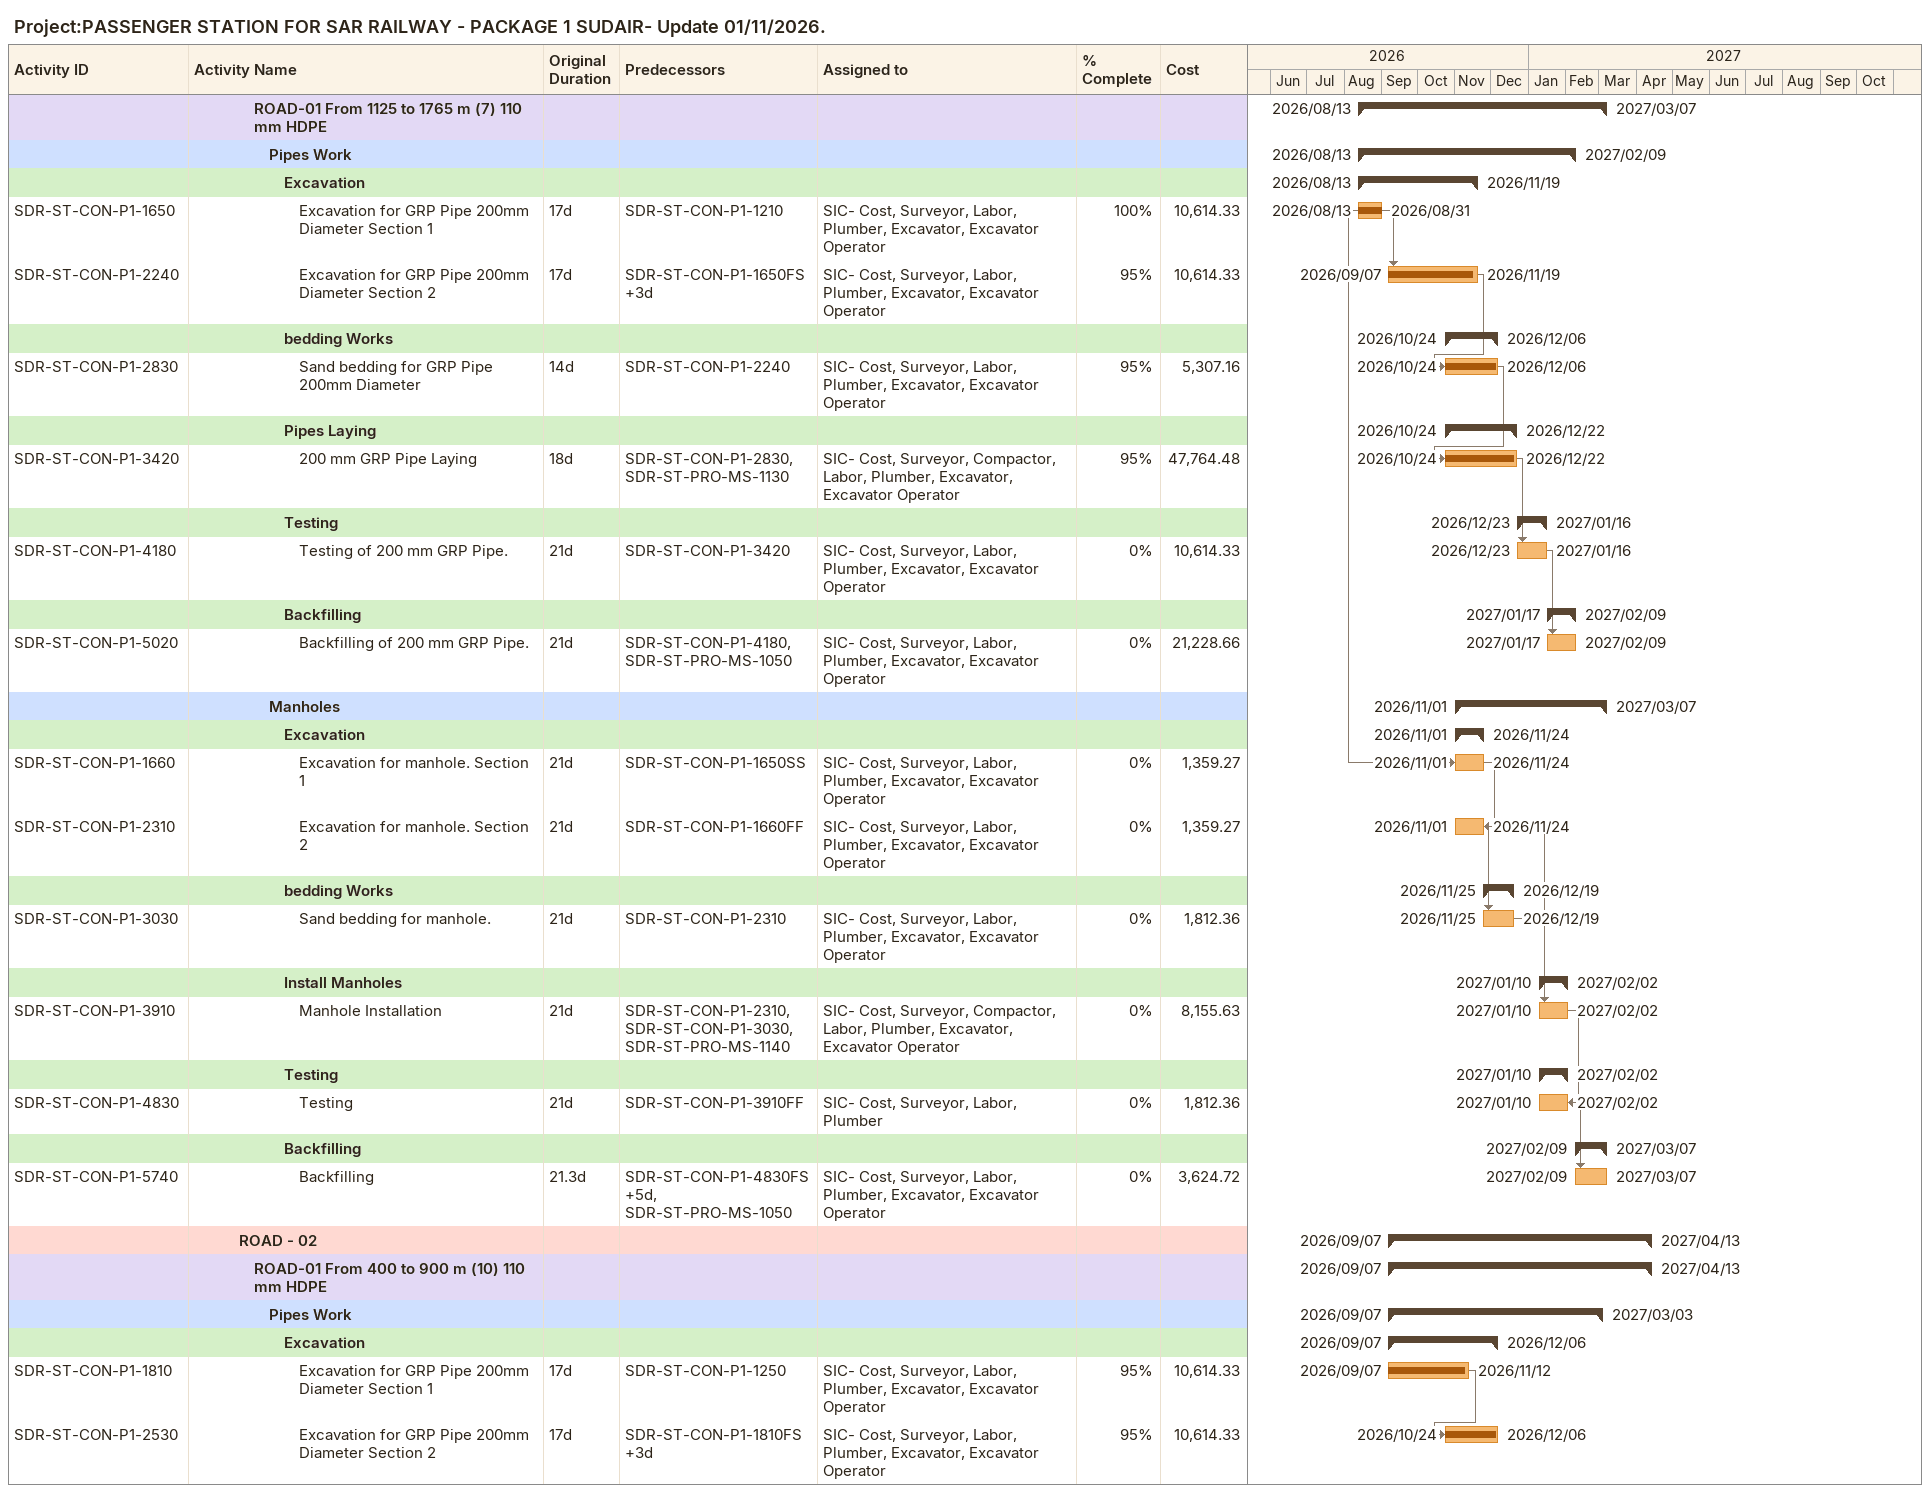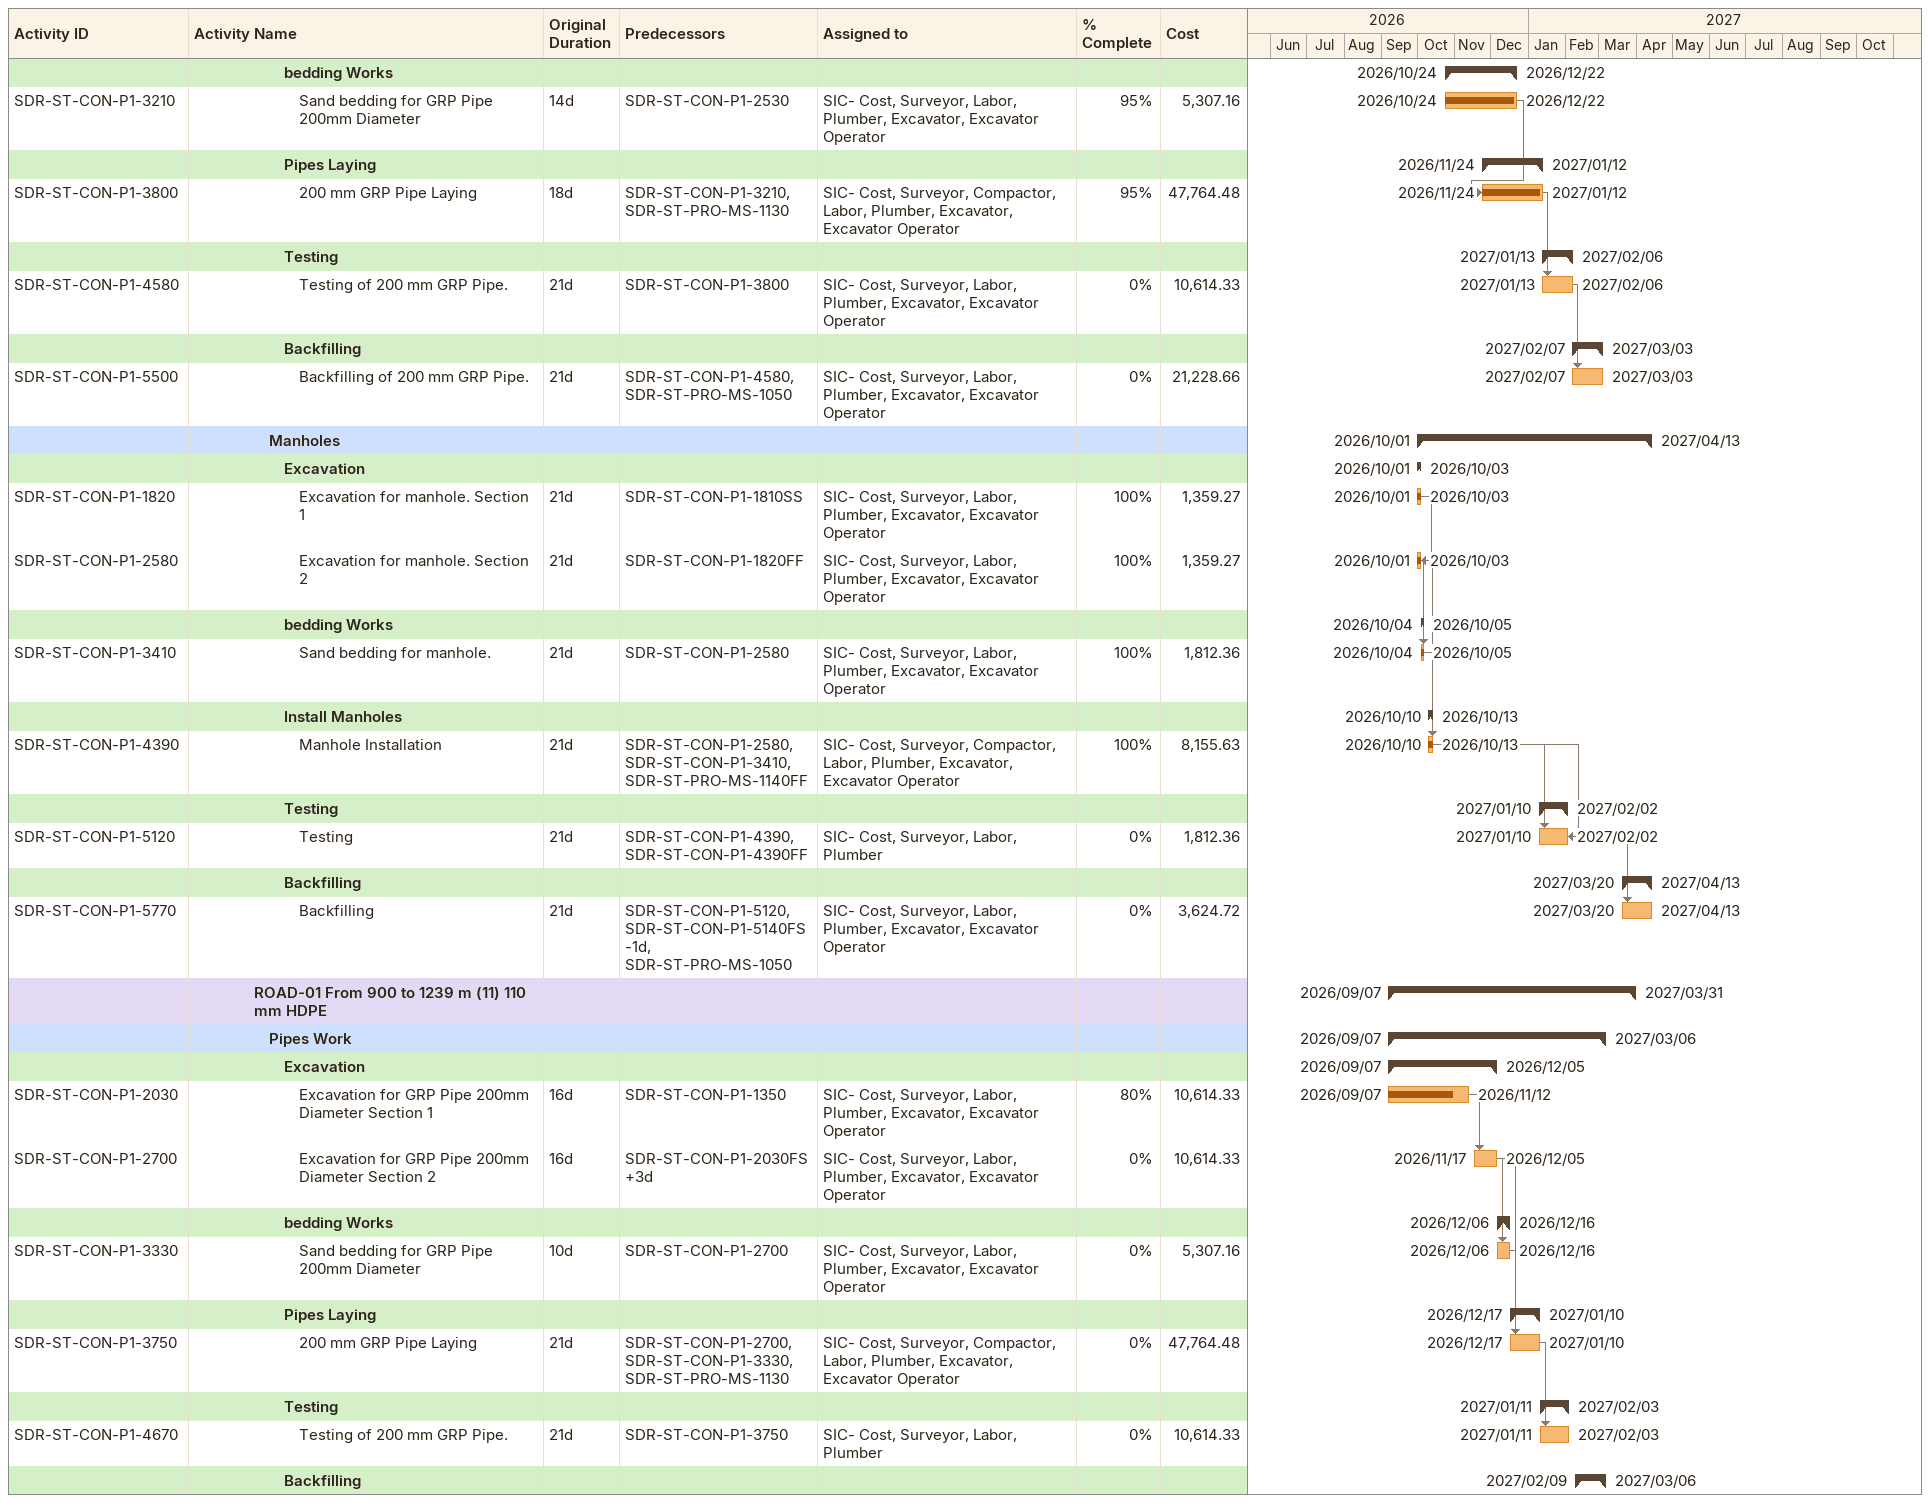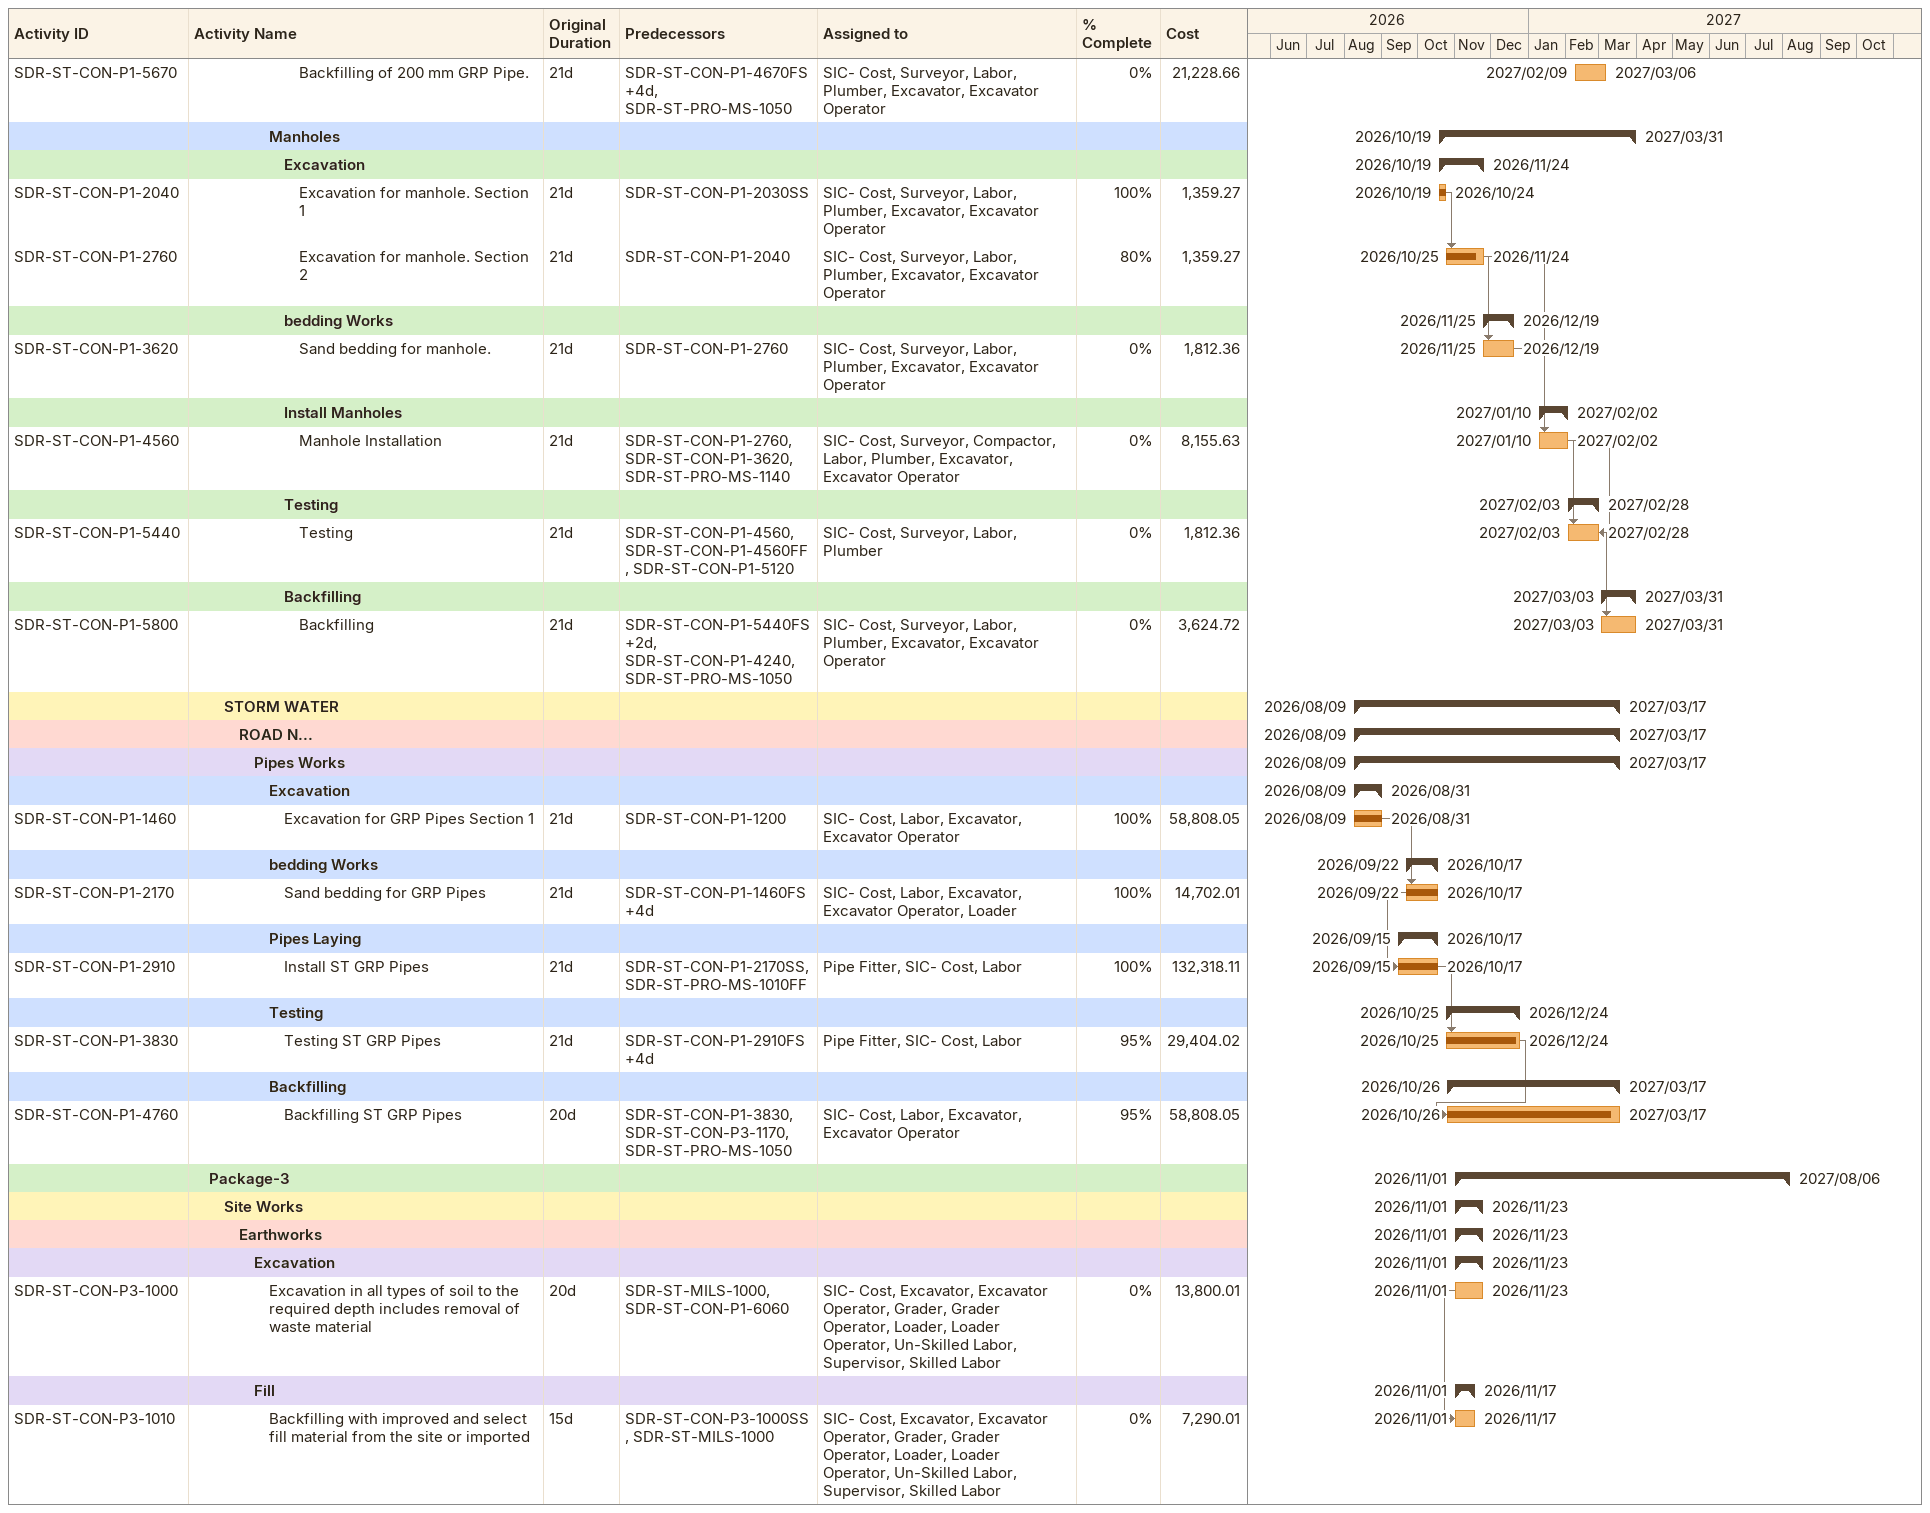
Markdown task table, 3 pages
Project:PASSENGER STATION FOR SAR RAILWAY - PACKAGE 1 SUDAIR- Update 01/11/2026.

| ID | Level | Task | Original duration | Start | Finish | Predecessors | Resources | % complete | Cost |
|---|---|---|---|---|---|---|---|---|---|
|  | 5 | **ROAD-01 From 1125 to 1765 m (7) 110 mm HDPE** |  | 2026-08-13 | 2027-03-07 |  |  |  |  |
|  | 6 | **Pipes Work** |  | 2026-08-13 | 2027-02-09 |  |  |  |  |
|  | 7 | **Excavation** |  | 2026-08-13 | 2026-11-19 |  |  |  |  |
| SDR-ST-CON-P1-1650 | 8 | Excavation for GRP Pipe 200mm Diameter Section 1 | 17d | 2026-08-13 | 2026-08-31 | SDR-ST-CON-P1-1210 | SIC- Cost, Surveyor, Labor, Plumber, Excavator, Excavator Operator | 100 | 10614.33 |
| SDR-ST-CON-P1-2240 | 8 | Excavation for GRP Pipe 200mm Diameter Section 2 | 17d | 2026-09-07 | 2026-11-19 | SDR-ST-CON-P1-1650FS+3d | SIC- Cost, Surveyor, Labor, Plumber, Excavator, Excavator Operator | 95 | 10614.33 |
|  | 7 | **bedding Works** |  | 2026-10-24 | 2026-12-06 |  |  |  |  |
| SDR-ST-CON-P1-2830 | 8 | Sand bedding for GRP Pipe 200mm Diameter | 14d | 2026-10-24 | 2026-12-06 | SDR-ST-CON-P1-2240 | SIC- Cost, Surveyor, Labor, Plumber, Excavator, Excavator Operator | 95 | 5307.16 |
|  | 7 | **Pipes Laying** |  | 2026-10-24 | 2026-12-22 |  |  |  |  |
| SDR-ST-CON-P1-3420 | 8 | 200 mm GRP Pipe Laying | 18d | 2026-10-24 | 2026-12-22 | SDR-ST-CON-P1-2830, SDR-ST-PRO-MS-1130 | SIC- Cost, Surveyor, Compactor, Labor, Plumber, Excavator, Excavator Operator | 95 | 47764.48 |
|  | 7 | **Testing** |  | 2026-12-23 | 2027-01-16 |  |  |  |  |
| SDR-ST-CON-P1-4180 | 8 | Testing of 200 mm GRP Pipe. | 21d | 2026-12-23 | 2027-01-16 | SDR-ST-CON-P1-3420 | SIC- Cost, Surveyor, Labor, Plumber, Excavator, Excavator Operator | 0 | 10614.33 |
|  | 7 | **Backfilling** |  | 2027-01-17 | 2027-02-09 |  |  |  |  |
| SDR-ST-CON-P1-5020 | 8 | Backfilling of 200 mm GRP Pipe. | 21d | 2027-01-17 | 2027-02-09 | SDR-ST-CON-P1-4180, SDR-ST-PRO-MS-1050 | SIC- Cost, Surveyor, Labor, Plumber, Excavator, Excavator Operator | 0 | 21228.66 |
|  | 6 | **Manholes** |  | 2026-11-01 | 2027-03-07 |  |  |  |  |
|  | 7 | **Excavation** |  | 2026-11-01 | 2026-11-24 |  |  |  |  |
| SDR-ST-CON-P1-1660 | 8 | Excavation for manhole. Section 1 | 21d | 2026-11-01 | 2026-11-24 | SDR-ST-CON-P1-1650SS | SIC- Cost, Surveyor, Labor, Plumber, Excavator, Excavator Operator | 0 | 1359.27 |
| SDR-ST-CON-P1-2310 | 8 | Excavation for manhole. Section 2 | 21d | 2026-11-01 | 2026-11-24 | SDR-ST-CON-P1-1660FF | SIC- Cost, Surveyor, Labor, Plumber, Excavator, Excavator Operator | 0 | 1359.27 |
|  | 7 | **bedding Works** |  | 2026-11-25 | 2026-12-19 |  |  |  |  |
| SDR-ST-CON-P1-3030 | 8 | Sand bedding for manhole. | 21d | 2026-11-25 | 2026-12-19 | SDR-ST-CON-P1-2310 | SIC- Cost, Surveyor, Labor, Plumber, Excavator, Excavator Operator | 0 | 1812.36 |
|  | 7 | **Install Manholes** |  | 2027-01-10 | 2027-02-02 |  |  |  |  |
| SDR-ST-CON-P1-3910 | 8 | Manhole Installation | 21d | 2027-01-10 | 2027-02-02 | SDR-ST-CON-P1-2310, SDR-ST-CON-P1-3030, SDR-ST-PRO-MS-1140 | SIC- Cost, Surveyor, Compactor, Labor, Plumber, Excavator, Excavator Operator | 0 | 8155.63 |
|  | 7 | **Testing** |  | 2027-01-10 | 2027-02-02 |  |  |  |  |
| SDR-ST-CON-P1-4830 | 8 | Testing | 21d | 2027-01-10 | 2027-02-02 | SDR-ST-CON-P1-3910FF | SIC- Cost, Surveyor, Labor, Plumber | 0 | 1812.36 |
|  | 7 | **Backfilling** |  | 2027-02-09 | 2027-03-07 |  |  |  |  |
| SDR-ST-CON-P1-5740 | 8 | Backfilling | 21.3d | 2027-02-09 | 2027-03-07 | SDR-ST-CON-P1-4830FS+5d, SDR-ST-PRO-MS-1050 | SIC- Cost, Surveyor, Labor, Plumber, Excavator, Excavator Operator | 0 | 3624.72 |
|  | 4 | **ROAD - 02** |  | 2026-09-07 | 2027-04-13 |  |  |  |  |
|  | 5 | **ROAD-01 From 400 to 900 m (10) 110 mm HDPE** |  | 2026-09-07 | 2027-04-13 |  |  |  |  |
|  | 6 | **Pipes Work** |  | 2026-09-07 | 2027-03-03 |  |  |  |  |
|  | 7 | **Excavation** |  | 2026-09-07 | 2026-12-06 |  |  |  |  |
| SDR-ST-CON-P1-1810 | 8 | Excavation for GRP Pipe 200mm Diameter Section 1 | 17d | 2026-09-07 | 2026-11-12 | SDR-ST-CON-P1-1250 | SIC- Cost, Surveyor, Labor, Plumber, Excavator, Excavator Operator | 95 | 10614.33 |
| SDR-ST-CON-P1-2530 | 8 | Excavation for GRP Pipe 200mm Diameter Section 2 | 17d | 2026-10-24 | 2026-12-06 | SDR-ST-CON-P1-1810FS+3d | SIC- Cost, Surveyor, Labor, Plumber, Excavator, Excavator Operator | 95 | 10614.33 |
|  | 7 | **bedding Works** |  | 2026-10-24 | 2026-12-22 |  |  |  |  |
| SDR-ST-CON-P1-3210 | 8 | Sand bedding for GRP Pipe 200mm Diameter | 14d | 2026-10-24 | 2026-12-22 | SDR-ST-CON-P1-2530 | SIC- Cost, Surveyor, Labor, Plumber, Excavator, Excavator Operator | 95 | 5307.16 |
|  | 7 | **Pipes Laying** |  | 2026-11-24 | 2027-01-12 |  |  |  |  |
| SDR-ST-CON-P1-3800 | 8 | 200 mm GRP Pipe Laying | 18d | 2026-11-24 | 2027-01-12 | SDR-ST-CON-P1-3210, SDR-ST-PRO-MS-1130 | SIC- Cost, Surveyor, Compactor, Labor, Plumber, Excavator, Excavator Operator | 95 | 47764.48 |
|  | 7 | **Testing** |  | 2027-01-13 | 2027-02-06 |  |  |  |  |
| SDR-ST-CON-P1-4580 | 8 | Testing of 200 mm GRP Pipe. | 21d | 2027-01-13 | 2027-02-06 | SDR-ST-CON-P1-3800 | SIC- Cost, Surveyor, Labor, Plumber, Excavator, Excavator Operator | 0 | 10614.33 |
|  | 7 | **Backfilling** |  | 2027-02-07 | 2027-03-03 |  |  |  |  |
| SDR-ST-CON-P1-5500 | 8 | Backfilling of 200 mm GRP Pipe. | 21d | 2027-02-07 | 2027-03-03 | SDR-ST-CON-P1-4580, SDR-ST-PRO-MS-1050 | SIC- Cost, Surveyor, Labor, Plumber, Excavator, Excavator Operator | 0 | 21228.66 |
|  | 6 | **Manholes** |  | 2026-10-01 | 2027-04-13 |  |  |  |  |
|  | 7 | **Excavation** |  | 2026-10-01 | 2026-10-03 |  |  |  |  |
| SDR-ST-CON-P1-1820 | 8 | Excavation for manhole. Section 1 | 21d | 2026-10-01 | 2026-10-03 | SDR-ST-CON-P1-1810SS | SIC- Cost, Surveyor, Labor, Plumber, Excavator, Excavator Operator | 100 | 1359.27 |
| SDR-ST-CON-P1-2580 | 8 | Excavation for manhole. Section 2 | 21d | 2026-10-01 | 2026-10-03 | SDR-ST-CON-P1-1820FF | SIC- Cost, Surveyor, Labor, Plumber, Excavator, Excavator Operator | 100 | 1359.27 |
|  | 7 | **bedding Works** |  | 2026-10-04 | 2026-10-05 |  |  |  |  |
| SDR-ST-CON-P1-3410 | 8 | Sand bedding for manhole. | 21d | 2026-10-04 | 2026-10-05 | SDR-ST-CON-P1-2580 | SIC- Cost, Surveyor, Labor, Plumber, Excavator, Excavator Operator | 100 | 1812.36 |
|  | 7 | **Install Manholes** |  | 2026-10-10 | 2026-10-13 |  |  |  |  |
| SDR-ST-CON-P1-4390 | 8 | Manhole Installation | 21d | 2026-10-10 | 2026-10-13 | SDR-ST-CON-P1-2580, SDR-ST-CON-P1-3410, SDR-ST-PRO-MS-1140FF | SIC- Cost, Surveyor, Compactor, Labor, Plumber, Excavator, Excavator Operator | 100 | 8155.63 |
|  | 7 | **Testing** |  | 2027-01-10 | 2027-02-02 |  |  |  |  |
| SDR-ST-CON-P1-5120 | 8 | Testing | 21d | 2027-01-10 | 2027-02-02 | SDR-ST-CON-P1-4390, SDR-ST-CON-P1-4390FF | SIC- Cost, Surveyor, Labor, Plumber | 0 | 1812.36 |
|  | 7 | **Backfilling** |  | 2027-03-20 | 2027-04-13 |  |  |  |  |
| SDR-ST-CON-P1-5770 | 8 | Backfilling | 21d | 2027-03-20 | 2027-04-13 | SDR-ST-CON-P1-5120, SDR-ST-CON-P1-5140FS-1d, SDR-ST-PRO-MS-1050 | SIC- Cost, Surveyor, Labor, Plumber, Excavator, Excavator Operator | 0 | 3624.72 |
|  | 5 | **ROAD-01 From 900 to 1239 m (11) 110 mm HDPE** |  | 2026-09-07 | 2027-03-31 |  |  |  |  |
|  | 6 | **Pipes Work** |  | 2026-09-07 | 2027-03-06 |  |  |  |  |
|  | 7 | **Excavation** |  | 2026-09-07 | 2026-12-05 |  |  |  |  |
| SDR-ST-CON-P1-2030 | 8 | Excavation for GRP Pipe 200mm Diameter Section 1 | 16d | 2026-09-07 | 2026-11-12 | SDR-ST-CON-P1-1350 | SIC- Cost, Surveyor, Labor, Plumber, Excavator, Excavator Operator | 80 | 10614.33 |
| SDR-ST-CON-P1-2700 | 8 | Excavation for GRP Pipe 200mm Diameter Section 2 | 16d | 2026-11-17 | 2026-12-05 | SDR-ST-CON-P1-2030FS+3d | SIC- Cost, Surveyor, Labor, Plumber, Excavator, Excavator Operator | 0 | 10614.33 |
|  | 7 | **bedding Works** |  | 2026-12-06 | 2026-12-16 |  |  |  |  |
| SDR-ST-CON-P1-3330 | 8 | Sand bedding for GRP Pipe 200mm Diameter | 10d | 2026-12-06 | 2026-12-16 | SDR-ST-CON-P1-2700 | SIC- Cost, Surveyor, Labor, Plumber, Excavator, Excavator Operator | 0 | 5307.16 |
|  | 7 | **Pipes Laying** |  | 2026-12-17 | 2027-01-10 |  |  |  |  |
| SDR-ST-CON-P1-3750 | 8 | 200 mm GRP Pipe Laying | 21d | 2026-12-17 | 2027-01-10 | SDR-ST-CON-P1-2700, SDR-ST-CON-P1-3330, SDR-ST-PRO-MS-1130 | SIC- Cost, Surveyor, Compactor, Labor, Plumber, Excavator, Excavator Operator | 0 | 47764.48 |
|  | 7 | **Testing** |  | 2027-01-11 | 2027-02-03 |  |  |  |  |
| SDR-ST-CON-P1-4670 | 8 | Testing of 200 mm GRP Pipe. | 21d | 2027-01-11 | 2027-02-03 | SDR-ST-CON-P1-3750 | SIC- Cost, Surveyor, Labor, Plumber | 0 | 10614.33 |
|  | 7 | **Backfilling** |  | 2027-02-09 | 2027-03-06 |  |  |  |  |
| SDR-ST-CON-P1-5670 | 8 | Backfilling of 200 mm GRP Pipe. | 21d | 2027-02-09 | 2027-03-06 | SDR-ST-CON-P1-4670FS+4d, SDR-ST-PRO-MS-1050 | SIC- Cost, Surveyor, Labor, Plumber, Excavator, Excavator Operator | 0 | 21228.66 |
|  | 6 | **Manholes** |  | 2026-10-19 | 2027-03-31 |  |  |  |  |
|  | 7 | **Excavation** |  | 2026-10-19 | 2026-11-24 |  |  |  |  |
| SDR-ST-CON-P1-2040 | 8 | Excavation for manhole. Section 1 | 21d | 2026-10-19 | 2026-10-24 | SDR-ST-CON-P1-2030SS | SIC- Cost, Surveyor, Labor, Plumber, Excavator, Excavator Operator | 100 | 1359.27 |
| SDR-ST-CON-P1-2760 | 8 | Excavation for manhole. Section 2 | 21d | 2026-10-25 | 2026-11-24 | SDR-ST-CON-P1-2040 | SIC- Cost, Surveyor, Labor, Plumber, Excavator, Excavator Operator | 80 | 1359.27 |
|  | 7 | **bedding Works** |  | 2026-11-25 | 2026-12-19 |  |  |  |  |
| SDR-ST-CON-P1-3620 | 8 | Sand bedding for manhole. | 21d | 2026-11-25 | 2026-12-19 | SDR-ST-CON-P1-2760 | SIC- Cost, Surveyor, Labor, Plumber, Excavator, Excavator Operator | 0 | 1812.36 |
|  | 7 | **Install Manholes** |  | 2027-01-10 | 2027-02-02 |  |  |  |  |
| SDR-ST-CON-P1-4560 | 8 | Manhole Installation | 21d | 2027-01-10 | 2027-02-02 | SDR-ST-CON-P1-2760, SDR-ST-CON-P1-3620, SDR-ST-PRO-MS-1140 | SIC- Cost, Surveyor, Compactor, Labor, Plumber, Excavator, Excavator Operator | 0 | 8155.63 |
|  | 7 | **Testing** |  | 2027-02-03 | 2027-02-28 |  |  |  |  |
| SDR-ST-CON-P1-5440 | 8 | Testing | 21d | 2027-02-03 | 2027-02-28 | SDR-ST-CON-P1-4560, SDR-ST-CON-P1-4560FF, SDR-ST-CON-P1-5120 | SIC- Cost, Surveyor, Labor, Plumber | 0 | 1812.36 |
|  | 7 | **Backfilling** |  | 2027-03-03 | 2027-03-31 |  |  |  |  |
| SDR-ST-CON-P1-5800 | 8 | Backfilling | 21d | 2027-03-03 | 2027-03-31 | SDR-ST-CON-P1-5440FS+2d, SDR-ST-CON-P1-4240, SDR-ST-PRO-MS-1050 | SIC- Cost, Surveyor, Labor, Plumber, Excavator, Excavator Operator | 0 | 3624.72 |
|  | 3 | **STORM WATER** |  | 2026-08-09 | 2027-03-17 |  |  |  |  |
|  | 4 | **ROAD N...** |  | 2026-08-09 | 2027-03-17 |  |  |  |  |
|  | 5 | **Pipes Works** |  | 2026-08-09 | 2027-03-17 |  |  |  |  |
|  | 6 | **Excavation** |  | 2026-08-09 | 2026-08-31 |  |  |  |  |
| SDR-ST-CON-P1-1460 | 7 | Excavation for GRP Pipes Section 1 | 21d | 2026-08-09 | 2026-08-31 | SDR-ST-CON-P1-1200 | SIC- Cost, Labor, Excavator, Excavator Operator | 100 | 58808.05 |
|  | 6 | **bedding Works** |  | 2026-09-22 | 2026-10-17 |  |  |  |  |
| SDR-ST-CON-P1-2170 | 7 | Sand bedding for GRP Pipes | 21d | 2026-09-22 | 2026-10-17 | SDR-ST-CON-P1-1460FS+4d | SIC- Cost, Labor, Excavator, Excavator Operator, Loader | 100 | 14702.01 |
|  | 6 | **Pipes Laying** |  | 2026-09-15 | 2026-10-17 |  |  |  |  |
| SDR-ST-CON-P1-2910 | 7 | Install ST GRP Pipes | 21d | 2026-09-15 | 2026-10-17 | SDR-ST-CON-P1-2170SS, SDR-ST-PRO-MS-1010FF | Pipe Fitter, SIC- Cost, Labor | 100 | 132318.11 |
|  | 6 | **Testing** |  | 2026-10-25 | 2026-12-24 |  |  |  |  |
| SDR-ST-CON-P1-3830 | 7 | Testing ST GRP Pipes | 21d | 2026-10-25 | 2026-12-24 | SDR-ST-CON-P1-2910FS+4d | Pipe Fitter, SIC- Cost, Labor | 95 | 29404.02 |
|  | 6 | **Backfilling** |  | 2026-10-26 | 2027-03-17 |  |  |  |  |
| SDR-ST-CON-P1-4760 | 7 | Backfilling ST GRP Pipes | 20d | 2026-10-26 | 2027-03-17 | SDR-ST-CON-P1-3830, SDR-ST-CON-P3-1170, SDR-ST-PRO-MS-1050 | SIC- Cost, Labor, Excavator, Excavator Operator | 95 | 58808.05 |
|  | 2 | **Package-3** |  | 2026-11-01 | 2027-08-06 |  |  |  |  |
|  | 3 | **Site Works** |  | 2026-11-01 | 2026-11-23 |  |  |  |  |
|  | 4 | **Earthworks** |  | 2026-11-01 | 2026-11-23 |  |  |  |  |
|  | 5 | **Excavation** |  | 2026-11-01 | 2026-11-23 |  |  |  |  |
| SDR-ST-CON-P3-1000 | 6 | Excavation in all types of soil to the required depth includes removal of waste material | 20d | 2026-11-01 | 2026-11-23 | SDR-ST-MILS-1000, SDR-ST-CON-P1-6060 | SIC- Cost, Excavator, Excavator Operator, Grader, Grader Operator, Loader, Loader Operator, Un-Skilled Labor, Supervisor, Skilled Labor | 0 | 13800.01 |
|  | 5 | **Fill** |  | 2026-11-01 | 2026-11-17 |  |  |  |  |
| SDR-ST-CON-P3-1010 | 6 | Backfilling with improved and select fill material from the site or imported | 15d | 2026-11-01 | 2026-11-17 | SDR-ST-CON-P3-1000SS, SDR-ST-MILS-1000 | SIC- Cost, Excavator, Excavator Operator, Grader, Grader Operator, Loader, Loader Operator, Un-Skilled Labor, Supervisor, Skilled Labor | 0 | 7290.01 |
